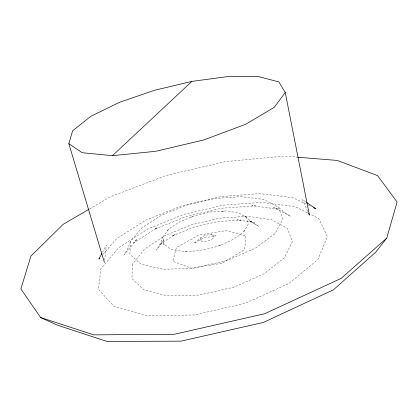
<?xml version="1.0" encoding="UTF-8"?>
<svg xmlns="http://www.w3.org/2000/svg" width="418" height="418" viewBox="0 0 418 418"><rect width="100%" height="100%" fill="white"/><g stroke="black" fill="none" stroke-linecap="round" stroke-linejoin="round"><path stroke-width="0.31" stroke-dasharray="2.09 1.57" d="M130.526 241.416L129.867 254.316L141.179 264.286L163.657 269.317L193.994 268.09L226.702 260.56L255.497 248.161L275.154 233.364L282.855 218.922L278.398 207.124L263.554 199.459L241.196 196.596L214.58 198.581L187.018 204.998L161.761 215.082L141.948 227.711L130.526 241.416L127.892 248.506L124.177 254.75L137.188 238.96L133.525 242.973L157.32 227.549L154.629 229.268L186.679 216.32L221.556 208.216L255.466 205.86L251.892 205.588L278.947 209.266L273.518 207.344L290.578 216.252L284.188 212.307L278.398 207.124M244.666 229.89L244.546 231.086L243.616 231.624M245.956 217.088L246.009 216.571L244.237 216.096M104.594 260.477L106.365 244.979L102.467 252.326M200.494 237.894L199.961 240.454L203.603 241.625L209.308 240.684L213.666 238.192L214.115 235.637L210.447 234.508L204.83 235.444L200.494 237.894L193.837 243.428L203.524 237.936L216.017 235.872L210.447 234.508M163.652 243.934L163.49 244.493L165.1 245.052M167.498 230.877L167.832 229.738L168.773 229.231M163.072 236.609L160.282 243.783L156.4 250.1L163.861 240.34L159.958 244.431L175.147 234.268L172.237 235.992L194.051 227.052L217.956 221.509L241.034 220.051L237.246 219.878L254.557 222.533L248.882 220.647L258.836 226.415L252.294 222.48L246.343 217.308L238.443 212.762L225.903 210.938L210.609 211.978L194.652 215.688L180.137 221.566L169.055 228.86L163.072 236.609L163.333 243.684L170.131 248.95C185.477 253.595 201.617 250.732 216.723 246.583C228.646 241.74 242.759 236.823 248.198 224.038L246.343 217.308M103.126 254.207L116.737 238.542L145.887 220.114L182.138 205.666L221.435 196.512L259.745 193.628L292.788 197.672L306.112 204.104M89.462 208.99L110.19 196.883L165.972 175.534L225.537 161.578L284.329 156.139L297.229 157.189M220.856 244.838L218.755 246.056L217.48 246.265M190.848 217.224L193.957 215.97M221.853 211.215L225.161 210.986M187.018 251.234L184.286 251.683L183.497 251.411M308.427 205.222L311.321 206.623M307.559 212.856L295.301 206.743L262.081 202.385L223.63 205.118L184.228 214.277L147.909 228.897L118.743 247.66L100.916 268.685L98.418 289.36L114.004 306.284L147.512 315.762L194.255 314.968L245.105 303.363L289.193 283.378L317.894 259.531L327.419 236.651L318.652 218.384L310.475 214.309M305.453 201.685L302.303 199.532L308.343 212.71M132.553 264.213L131.942 278.555L143.891 289.878L167.602 295.887L199.59 295.024L234.017 287.14L264.202 273.743L284.627 257.545L292.391 241.604L287.391 228.458L271.585 219.763L248.036 216.284L220.161 218.086L191.392 224.764L165.068 235.517L144.435 249.191L132.553 264.213M245.899 236.201L244.603 249.692L221.864 263.256L191.418 268.11L172.801 261.287L176.37 247.628L198.477 235.203L226.645 230.522L245.899 236.201"/><path stroke-width="0.63" d="M88.903 209.314L63.128 224.367L30.885 256.124L20.9 288.937L40.645 317.549L57.172 325.073L106.914 341.438L181.025 341.145L263.424 322.424L333.459 289.805L375.86 252.07L386.755 238.098L397.1 202.051L377.606 175.607L337.216 160.434L297.872 157.241M104.375 262.415L68.845 143.688L72.586 130.824L90.69 116.403L119.297 102.394L154.346 90.33L191.857 81.4L227.904 76.562L258.366 76.572L278.895 81.902L285.243 92.488L309.393 215.004L308.604 213.284M101.867 253.454L98.867 259.103L99.719 258.125M285.243 92.488L274.281 107.342L245.674 124.282L203.394 140.072L155.648 151.311L112.473 155.674L82.147 152.706L68.845 143.688M112.473 155.674L191.857 81.4M386.755 238.098L341.161 278.388L264.678 313.73L174.395 334.275L93.763 334.87L40.645 317.549M313.641 207.741L315.956 208.859L306.504 202.401"/></g></svg>
